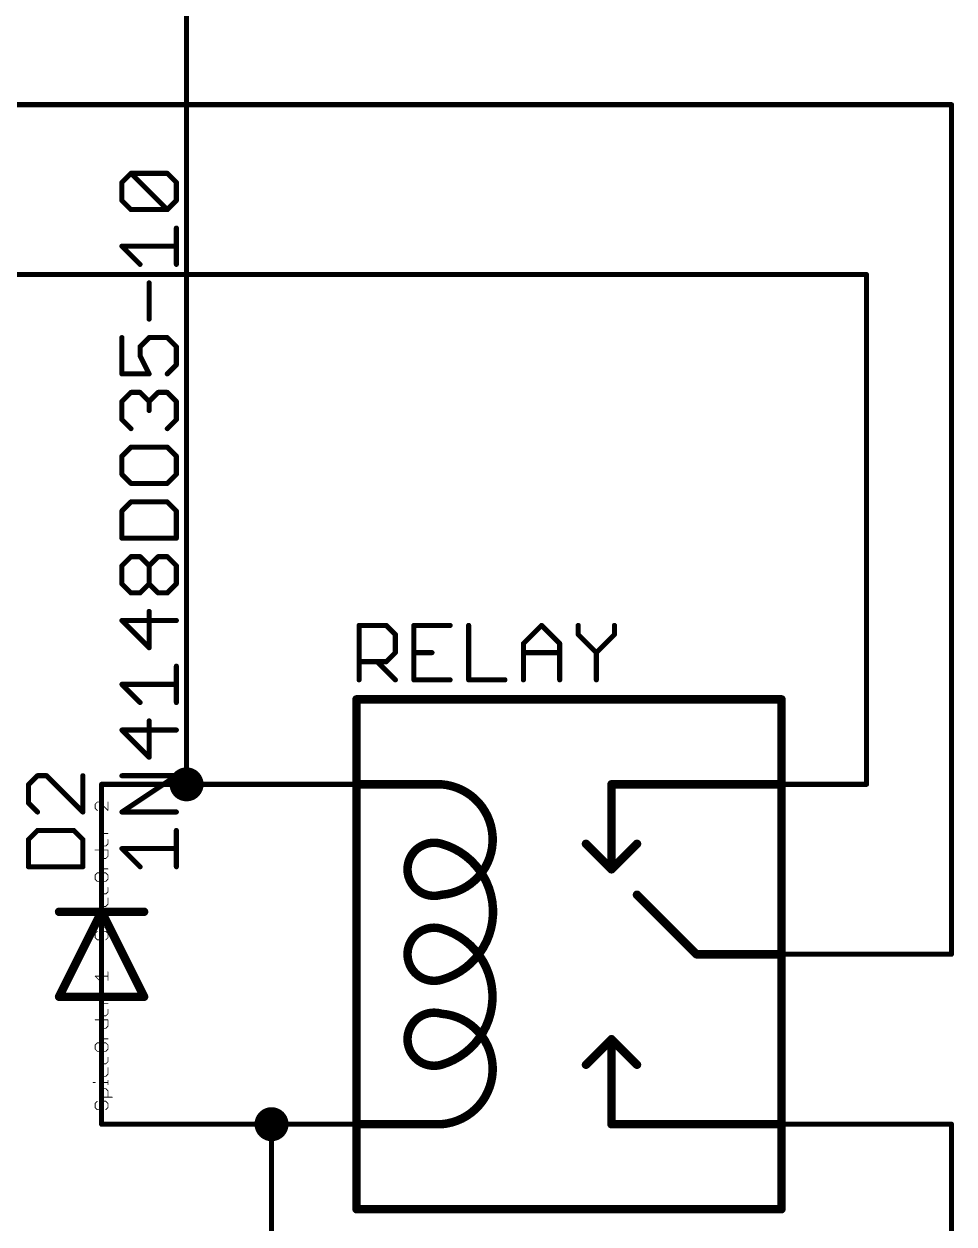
# Model space of a CAD drawing. Extents: x -13 to 211, y -15 to 133.
# Drawn here: x 20.54 to 48.34, y 4.64 to 40.51 of the extents above; entities that cross this region are included whole.
import ezdxf

# ---------------------------------------------------------------- set-up
doc = ezdxf.new("R2010")
doc.units = 0
for name, color, linetype in [('91', 94, 'CONTINUOUS'), ('94', 14, 'CONTINUOUS'), ('95', 251, 'CONTINUOUS'), ('96', 251, 'CONTINUOUS'), ('99', 214, 'CONTINUOUS')]:
    doc.layers.add(name, color=color, linetype=linetype)

msp = doc.modelspace()

# ---------------------------------------------------------------- linework, layer by layer
at = {"layer": '91', "const_width": 0.1524}
for points in [[(25.4, 53.34), (25.4, 17.78)], [(7.62, 38.1), (48.26, 38.1)], [(48.26, 38.1), (48.26, 12.7)], [(7.62, 33.02), (45.72, 33.02)], [(45.72, 33.02), (45.72, 17.78)], [(22.86, 15.24), (22.86, 17.78)], [(25.4, 17.78), (22.86, 17.78)], [(27.94, 17.78), (25.4, 17.78)], [(48.26, 12.7), (45.72, 12.7)], [(22.86, 7.62), (22.86, 10.16)], [(27.94, 7.62), (22.86, 7.62)], [(27.94, 0), (27.94, 7.62)], [(45.72, 7.62), (48.26, 7.62)], [(48.26, 7.62), (48.26, 2.54)]]:
    msp.add_lwpolyline(points, dxfattribs=at)
at = {"layer": '91'}
for points, const_width in [([(48.2981, 38.1, 1), (48.2219, 38.1)], 0.0762), ([(48.26, 38.0619, 1), (48.26, 38.1381)], 0.0762), ([(45.7581, 33.02, 1), (45.6819, 33.02)], 0.0762), ([(45.72, 32.9819, 1), (45.72, 33.0581)], 0.0762), ([(25.4, 17.526, 1), (25.4, 18.034, 1), (25.4, 17.526)], 0.508), ([(22.8981, 17.78, 1), (22.8219, 17.78)], 0.0762), ([(22.86, 17.8181, 1), (22.86, 17.7419)], 0.0762), ([(25.4, 17.8181, 1), (25.4, 17.7419)], 0.0762), ([(25.3619, 17.78, 1), (25.4381, 17.78)], 0.0762), ([(25.4, 17.7419, 1), (25.4, 17.8181)], 0.0762), ([(27.94, 17.7419, 1), (27.94, 17.8181)], 0.0762), ([(45.6819, 17.78, 1), (45.7581, 17.78)], 0.0762), ([(22.8219, 15.24, 1), (22.8981, 15.24)], 0.0762), ([(45.72, 12.7381, 1), (45.72, 12.6619)], 0.0762), ([(48.2219, 12.7, 1), (48.2981, 12.7)], 0.0762), ([(48.26, 12.6619, 1), (48.26, 12.7381)], 0.0762), ([(22.8981, 10.16, 1), (22.8219, 10.16)], 0.0762), ([(27.94, 7.366, 1), (27.94, 7.874, 1), (27.94, 7.366)], 0.508), ([(22.86, 7.6581, 1), (22.86, 7.5819)], 0.0762), ([(22.8219, 7.62, 1), (22.8981, 7.62)], 0.0762), ([(27.9781, 7.62, 1), (27.9019, 7.62)], 0.0762), ([(27.94, 7.5819, 1), (27.94, 7.6581)], 0.0762), ([(45.72, 7.6581, 1), (45.72, 7.5819)], 0.0762), ([(48.2981, 7.62, 1), (48.2219, 7.62)], 0.0762), ([(48.26, 7.5819, 1), (48.26, 7.6581)], 0.0762)]:
    msp.add_lwpolyline(points, format="xyb", dxfattribs=dict(at, const_width=const_width))
at = {"layer": '94'}
for points, const_width in [([(30.48, 17.78), (30.48, 20.32)], 0.254), ([(30.48, 20.32), (43.18, 20.32)], 0.254), ([(43.18, 20.32), (43.18, 17.78)], 0.254), ([(27.94, 17.78), (30.48, 17.78)], 0.1524), ([(30.48, 7.62), (30.48, 17.78)], 0.254), ([(30.48, 17.78), (33.02, 17.78)], 0.254), ([(43.18, 17.78), (38.1, 17.78)], 0.254), ([(38.1, 17.78), (38.1, 15.24)], 0.254), ([(43.18, 17.78), (43.18, 12.7)], 0.254), ([(45.72, 17.78), (43.18, 17.78)], 0.1524), ([(38.1, 15.24), (37.338, 16.002)], 0.254), ([(38.1, 15.24), (38.862, 16.002)], 0.254), ([(22.86, 15.24), (22.86, 12.7)], 0.1524), ([(40.64, 12.7), (38.862, 14.478)], 0.254), ([(22.86, 13.97), (21.59, 11.43)], 0.254), ([(21.59, 13.97), (22.86, 13.97)], 0.254), ([(24.13, 11.43), (22.86, 13.97)], 0.254), ([(22.86, 13.97), (24.13, 13.97)], 0.254), ([(22.86, 10.16), (22.86, 12.7)], 0.1524), ([(43.18, 12.7), (40.64, 12.7)], 0.254), ([(43.18, 12.7), (43.18, 7.62)], 0.254), ([(45.72, 12.7), (43.18, 12.7)], 0.1524), ([(21.59, 11.43), (24.13, 11.43)], 0.254), ([(38.1, 10.16), (37.338, 9.398)], 0.254), ([(38.1, 7.62), (38.1, 10.16)], 0.254), ([(38.1, 10.16), (38.862, 9.398)], 0.254), ([(27.94, 7.62), (30.48, 7.62)], 0.1524), ([(30.48, 5.08), (30.48, 7.62)], 0.254), ([(30.48, 7.62), (33.02, 7.62)], 0.254), ([(43.18, 7.62), (38.1, 7.62)], 0.254), ([(43.18, 7.62), (43.18, 5.08)], 0.254), ([(45.72, 7.62), (43.18, 7.62)], 0.1524), ([(43.18, 5.08), (30.48, 5.08)], 0.254)]:
    msp.add_lwpolyline(points, dxfattribs=dict(at, const_width=const_width))
for points, const_width in [([(30.5435, 20.32, 1), (30.4165, 20.32)], 0.127), ([(30.48, 20.3835, 1), (30.48, 20.2565)], 0.127), ([(43.2435, 20.32, 1), (43.1165, 20.32)], 0.127), ([(43.18, 20.2565, 1), (43.18, 20.3835)], 0.127), ([(27.94, 17.8181, 1), (27.94, 17.7419)], 0.0762), ([(30.5435, 17.78, 1), (30.4165, 17.78)], 0.127), ([(30.48, 17.8435, 1), (30.48, 17.7165)], 0.127), ([(30.4165, 17.78, 1), (30.5435, 17.78)], 0.127), ([(30.48, 17.7419, 1), (30.48, 17.8181)], 0.0762), ([(33.02, 14.478, 0.926), (33.02, 17.78)], 0.254), ([(33.0249, 17.8433, 1), (33.0151, 17.7167)], 0.127), ([(33.02, 17.7165, 1), (33.02, 17.8435)], 0.127), ([(38.1, 17.8435, 1), (38.1, 17.7165)], 0.127), ([(38.1635, 17.78, 1), (38.0365, 17.78)], 0.127), ([(43.2435, 17.78, 1), (43.1165, 17.78)], 0.127), ([(43.1165, 17.78, 1), (43.2435, 17.78)], 0.127), ([(43.18, 17.8181, 1), (43.18, 17.7419)], 0.0762), ([(43.18, 17.7165, 1), (43.18, 17.8435)], 0.127), ([(45.72, 17.7419, 1), (45.72, 17.8181)], 0.0762), ([(33.02, 16.002, 1.3334), (33.02, 14.478)], 0.254), ([(33.02, 11.938, 0.7575), (33.02, 16.002)], 0.254), ([(33.0372, 16.0631, 1), (33.0028, 15.9409)], 0.127), ([(33.0022, 15.941, 1), (33.0378, 16.063)], 0.127), ([(37.3829, 16.0469, 1), (37.2931, 15.9571)], 0.127), ([(38.9069, 15.9571, 1), (38.8171, 16.0469)], 0.127), ([(22.8981, 15.24, 1), (22.8219, 15.24)], 0.0762), ([(38.0551, 15.2849, 1), (38.1449, 15.1951)], 0.127), ([(38.0365, 15.24, 1), (38.1635, 15.24)], 0.127), ([(38.0551, 15.1951, 1), (38.1449, 15.2849)], 0.127), ([(33.0151, 14.5413, 1), (33.0249, 14.4147)], 0.127), ([(33.0378, 14.417, 1), (33.0022, 14.539)], 0.127), ([(38.9069, 14.5229, 1), (38.8171, 14.4331)], 0.127), ([(21.59, 14.0335, 1), (21.59, 13.9065)], 0.127), ([(22.9168, 13.9984, 1), (22.8032, 13.9416)], 0.127), ([(22.86, 14.0335, 1), (22.86, 13.9065)], 0.127), ([(22.9168, 13.9416, 1), (22.8032, 13.9984)], 0.127), ([(22.86, 13.9065, 1), (22.86, 14.0335)], 0.127), ([(24.13, 13.9065, 1), (24.13, 14.0335)], 0.127), ([(33.02, 13.462, 1.3334), (33.02, 11.938)], 0.254), ([(33.02, 9.398, 0.75), (33.02, 13.462)], 0.254), ([(33.0378, 13.523, 1), (33.0022, 13.401)], 0.127), ([(33.0022, 13.401, 1), (33.0378, 13.523)], 0.127), ([(22.8981, 12.7, 1), (22.8219, 12.7)], 0.0762), ([(22.8219, 12.7, 1), (22.8981, 12.7)], 0.0762), ([(40.64, 12.7635, 1), (40.64, 12.6365)], 0.127), ([(40.5951, 12.6551, 1), (40.6849, 12.7449)], 0.127), ([(43.2435, 12.7, 1), (43.1165, 12.7)], 0.127), ([(43.1165, 12.7, 1), (43.2435, 12.7)], 0.127), ([(43.18, 12.7381, 1), (43.18, 12.6619)], 0.0762), ([(43.18, 12.6365, 1), (43.18, 12.7635)], 0.127), ([(45.72, 12.6619, 1), (45.72, 12.7381)], 0.0762), ([(33.0028, 11.9991, 1), (33.0372, 11.8769)], 0.127), ([(33.0378, 11.877, 1), (33.0022, 11.999)], 0.127), ([(21.59, 11.4935, 1), (21.59, 11.3665)], 0.127), ([(21.5332, 11.4584, 1), (21.6468, 11.4016)], 0.127), ([(24.0732, 11.4016, 1), (24.1868, 11.4584)], 0.127), ([(24.13, 11.3665, 1), (24.13, 11.4935)], 0.127), ([(33.02, 10.922, 1.3334), (33.02, 9.398)], 0.254), ([(33.02, 7.62, 0.926), (33.02, 10.922)], 0.254), ([(33.0249, 10.9853, 1), (33.0151, 10.8587)], 0.127), ([(33.0022, 10.861, 1), (33.0378, 10.983)], 0.127), ([(22.8219, 10.16, 1), (22.8981, 10.16)], 0.0762), ([(38.1635, 10.16, 1), (38.0365, 10.16)], 0.127), ([(38.1449, 10.2049, 1), (38.0551, 10.1151)], 0.127), ([(38.1449, 10.1151, 1), (38.0551, 10.2049)], 0.127), ([(33.0022, 9.459, 1), (33.0378, 9.337)], 0.127), ([(33.0378, 9.337, 1), (33.0022, 9.459)], 0.127), ([(37.2931, 9.4429, 1), (37.3829, 9.3531)], 0.127), ([(38.8171, 9.3531, 1), (38.9069, 9.4429)], 0.127), ([(27.94, 7.6581, 1), (27.94, 7.5819)], 0.0762), ([(30.5435, 7.62, 1), (30.4165, 7.62)], 0.127), ([(30.48, 7.6835, 1), (30.48, 7.5565)], 0.127), ([(30.4165, 7.62, 1), (30.5435, 7.62)], 0.127), ([(30.48, 7.5819, 1), (30.48, 7.6581)], 0.0762), ([(33.0151, 7.6833, 1), (33.0249, 7.5567)], 0.127), ([(33.02, 7.5565, 1), (33.02, 7.6835)], 0.127), ([(38.1, 7.6835, 1), (38.1, 7.5565)], 0.127), ([(38.0365, 7.62, 1), (38.1635, 7.62)], 0.127), ([(43.2435, 7.62, 1), (43.1165, 7.62)], 0.127), ([(43.1165, 7.62, 1), (43.2435, 7.62)], 0.127), ([(43.18, 7.6581, 1), (43.18, 7.5819)], 0.0762), ([(43.18, 7.5565, 1), (43.18, 7.6835)], 0.127), ([(45.72, 7.5819, 1), (45.72, 7.6581)], 0.0762), ([(30.48, 5.1435, 1), (30.48, 5.0165)], 0.127), ([(30.4165, 5.08, 1), (30.5435, 5.08)], 0.127), ([(43.1165, 5.08, 1), (43.2435, 5.08)], 0.127), ([(43.18, 5.0165, 1), (43.18, 5.1435)], 0.127)]:
    msp.add_lwpolyline(points, format="xyb", dxfattribs=dict(at, const_width=const_width))
at = {"layer": '95', "const_width": 0.1524}
for points in [[(30.5562, 20.9042), (30.5562, 22.5312)], [(30.5562, 22.5312), (31.3697, 22.5312)], [(31.3697, 22.5312), (31.6409, 22.26)], [(33.278, 22.5312), (32.1934, 22.5312)], [(32.1934, 22.5312), (32.1934, 20.9042)], [(33.8305, 22.5312), (33.8305, 20.9042)], [(35.4677, 21.9889), (36.01, 22.5312)], [(36.01, 22.5312), (36.5523, 21.9889)], [(37.1048, 22.5312), (37.1048, 22.26)], [(38.1895, 22.26), (38.1895, 22.5312)], [(31.6409, 22.26), (31.6409, 21.7177)], [(37.1048, 22.26), (37.6472, 21.7177)], [(37.6472, 21.7177), (38.1895, 22.26)], [(35.4677, 20.9042), (35.4677, 21.9889)], [(36.5523, 21.9889), (36.5523, 20.9042)], [(31.6409, 21.7177), (31.3697, 21.4465)], [(32.1934, 21.7177), (32.7357, 21.7177)], [(35.4677, 21.7177), (36.5523, 21.7177)], [(37.6472, 21.7177), (37.6472, 20.9042)], [(31.3697, 21.4465), (30.5562, 21.4465)], [(31.0985, 21.4465), (31.6409, 20.9042)], [(32.1934, 20.9042), (33.278, 20.9042)], [(33.8305, 20.9042), (34.9152, 20.9042)], [(20.9454, 18.038), (20.6742, 17.7669)], [(21.2165, 18.038), (20.9454, 18.038)], [(22.3012, 16.9534), (21.2165, 18.038)], [(22.3012, 18.038), (22.3012, 16.9534)], [(20.6742, 17.7669), (20.6742, 17.2245)], [(20.6742, 17.2245), (20.9454, 16.9534)], [(20.9454, 16.4009), (20.6742, 16.1297)], [(20.6742, 16.1297), (20.6742, 15.3162)], [(22.03, 16.4009), (20.9454, 16.4009)], [(22.3012, 16.1297), (22.03, 16.4009)], [(22.3012, 15.3162), (22.3012, 16.1297)], [(20.6742, 15.3162), (22.3012, 15.3162)]]:
    msp.add_lwpolyline(points, dxfattribs=at)
at = {"layer": '95', "const_width": 0.0762}
for points in [[(30.5943, 22.5312, 1), (30.5181, 22.5312)], [(30.5562, 22.5693, 1), (30.5562, 22.4931)], [(31.3966, 22.5581, 1), (31.3428, 22.5042)], [(31.3697, 22.4931, 1), (31.3697, 22.5693)], [(32.1934, 22.5693, 1), (32.1934, 22.4931)], [(32.2315, 22.5312, 1), (32.1553, 22.5312)], [(33.278, 22.4931, 1), (33.278, 22.5693)], [(33.8686, 22.5312, 1), (33.7924, 22.5312)], [(36.0369, 22.5581, 1), (35.9831, 22.5042)], [(36.0369, 22.5042, 1), (35.9831, 22.5581)], [(37.1429, 22.5312, 1), (37.0667, 22.5312)], [(38.2276, 22.5312, 1), (38.1514, 22.5312)], [(31.679, 22.26, 1), (31.6028, 22.26)], [(31.6139, 22.2331, 1), (31.6678, 22.287)], [(37.1318, 22.287, 1), (37.0779, 22.2331)], [(37.0667, 22.26, 1), (37.1429, 22.26)], [(38.1514, 22.26, 1), (38.2276, 22.26)], [(38.2164, 22.2331, 1), (38.1625, 22.287)], [(35.4407, 22.0158, 1), (35.4946, 21.9619)], [(35.5058, 21.9889, 1), (35.4296, 21.9889)], [(36.5904, 21.9889, 1), (36.5142, 21.9889)], [(36.5254, 21.9619, 1), (36.5793, 22.0158)], [(31.6028, 21.7177, 1), (31.679, 21.7177)], [(31.6678, 21.6908, 1), (31.6139, 21.7446)], [(32.1934, 21.7558, 1), (32.1934, 21.6796)], [(32.7357, 21.6796, 1), (32.7357, 21.7558)], [(35.4677, 21.7558, 1), (35.4677, 21.6796)], [(36.5523, 21.6796, 1), (36.5523, 21.7558)], [(37.6853, 21.7177, 1), (37.6091, 21.7177)], [(37.6202, 21.7446, 1), (37.6741, 21.6908)], [(37.6202, 21.6908, 1), (37.6741, 21.7446)], [(30.5562, 21.4846, 1), (30.5562, 21.4084)], [(31.1255, 21.4735, 1), (31.0716, 21.4196)], [(31.3428, 21.4735, 1), (31.3966, 21.4196)], [(31.3697, 21.4084, 1), (31.3697, 21.4846)], [(30.5181, 20.9042, 1), (30.5943, 20.9042)], [(31.6139, 20.8773, 1), (31.6678, 20.9311)], [(32.1934, 20.9423, 1), (32.1934, 20.8661)], [(32.1553, 20.9042, 1), (32.2315, 20.9042)], [(33.278, 20.8661, 1), (33.278, 20.9423)], [(33.8305, 20.9423, 1), (33.8305, 20.8661)], [(33.7924, 20.9042, 1), (33.8686, 20.9042)], [(34.9152, 20.8661, 1), (34.9152, 20.9423)], [(35.4296, 20.9042, 1), (35.5058, 20.9042)], [(36.5142, 20.9042, 1), (36.5904, 20.9042)], [(37.6091, 20.9042, 1), (37.6853, 20.9042)], [(20.9454, 18.0761, 1), (20.9454, 17.9999)], [(20.9723, 18.0111, 1), (20.9184, 18.065)], [(21.2435, 18.065, 1), (21.1896, 18.0111)], [(21.2165, 17.9999, 1), (21.2165, 18.0761)], [(22.3393, 18.038, 1), (22.2631, 18.038)], [(20.7123, 17.7669, 1), (20.6361, 17.7669)], [(20.6473, 17.7938, 1), (20.7012, 17.7399)], [(20.7012, 17.2515, 1), (20.6473, 17.1976)], [(20.6361, 17.2245, 1), (20.7123, 17.2245)], [(20.9184, 16.9264, 1), (20.9723, 16.9803)], [(22.2631, 16.9534, 1), (22.3393, 16.9534)], [(22.2743, 16.9264, 1), (22.3281, 16.9803)], [(20.7123, 16.1297, 1), (20.6361, 16.1297)], [(20.6473, 16.1566, 1), (20.7012, 16.1028)], [(20.9454, 16.439, 1), (20.9454, 16.3628)], [(20.9723, 16.3739, 1), (20.9184, 16.4278)], [(22.057, 16.4278, 1), (22.0031, 16.3739)], [(22.03, 16.3628, 1), (22.03, 16.439)], [(22.3393, 16.1297, 1), (22.2631, 16.1297)], [(22.2743, 16.1028, 1), (22.3281, 16.1566)], [(20.6742, 15.3543, 1), (20.6742, 15.2781)], [(20.6361, 15.3162, 1), (20.7123, 15.3162)], [(22.2631, 15.3162, 1), (22.3393, 15.3162)], [(22.3012, 15.2781, 1), (22.3012, 15.3543)]]:
    msp.add_lwpolyline(points, format="xyb", dxfattribs=at)
at = {"layer": '96', "const_width": 0.1524}
for points in [[(23.4682, 35.7756), (23.7394, 36.0467)], [(23.7394, 36.0467), (24.824, 36.0467)], [(24.824, 34.9621), (23.7394, 36.0467)], [(24.824, 36.0467), (25.0952, 35.7756)], [(23.4682, 35.2332), (23.4682, 35.7756)], [(25.0952, 35.7756), (25.0952, 35.2332)], [(23.7394, 34.9621), (23.4682, 35.2332)], [(25.0952, 35.2332), (24.824, 34.9621)], [(24.824, 34.9621), (23.7394, 34.9621)], [(25.0952, 33.3249), (25.0952, 34.4096)], [(24.0105, 33.3249), (23.4682, 33.8672)], [(23.4682, 33.8672), (25.0952, 33.8672)], [(24.2817, 31.6878), (24.2817, 32.7724)], [(23.4682, 31.1353), (23.4682, 30.0506)], [(24.0105, 30.8641), (24.2817, 31.1353)], [(24.2817, 31.1353), (24.824, 31.1353)], [(24.824, 31.1353), (25.0952, 30.8641)], [(24.0105, 30.5929), (24.0105, 30.8641)], [(25.0952, 30.8641), (25.0952, 30.3218)], [(24.2817, 30.0506), (24.0105, 30.5929)], [(25.0952, 30.3218), (24.824, 30.0506)], [(23.4682, 30.0506), (24.2817, 30.0506)], [(23.4682, 29.2269), (23.7394, 29.4981)], [(23.7394, 29.4981), (24.0105, 29.4981)], [(24.0105, 29.4981), (24.2817, 29.2269)], [(24.2817, 29.2269), (24.5529, 29.4981)], [(24.5529, 29.4981), (24.824, 29.4981)], [(24.824, 29.4981), (25.0952, 29.2269)], [(23.4682, 28.6846), (23.4682, 29.2269)], [(24.2817, 29.2269), (24.2817, 28.9558)], [(25.0952, 29.2269), (25.0952, 28.6846)], [(23.7394, 28.4135), (23.4682, 28.6846)], [(25.0952, 28.6846), (24.824, 28.4135)], [(23.7394, 27.861), (23.4682, 27.5898)], [(23.4682, 27.5898), (23.4682, 27.0475)], [(24.824, 27.861), (23.7394, 27.861)], [(25.0952, 27.5898), (24.824, 27.861)], [(25.0952, 27.0475), (25.0952, 27.5898)], [(23.4682, 27.0475), (23.7394, 26.7763)], [(24.824, 26.7763), (25.0952, 27.0475)], [(23.7394, 26.7763), (24.824, 26.7763)], [(23.7394, 26.2238), (23.4682, 25.9526)], [(24.824, 26.2238), (23.7394, 26.2238)], [(25.0952, 25.9526), (24.824, 26.2238)], [(23.4682, 25.9526), (23.4682, 25.1391)], [(25.0952, 25.1391), (25.0952, 25.9526)], [(23.4682, 25.1391), (25.0952, 25.1391)], [(23.4682, 24.3155), (23.7394, 24.5866)], [(23.7394, 24.5866), (24.0105, 24.5866)], [(24.0105, 24.5866), (24.2817, 24.3155)], [(24.2817, 24.3155), (24.5529, 24.5866)], [(24.5529, 24.5866), (24.824, 24.5866)], [(24.824, 24.5866), (25.0952, 24.3155)], [(23.4682, 23.7731), (23.4682, 24.3155)], [(24.2817, 23.7731), (24.2817, 24.3155)], [(25.0952, 24.3155), (25.0952, 23.7731)], [(23.7394, 23.502), (23.4682, 23.7731)], [(24.2817, 23.7731), (24.0105, 23.502)], [(24.5529, 23.502), (24.2817, 23.7731)], [(25.0952, 23.7731), (24.824, 23.502)], [(24.0105, 23.502), (23.7394, 23.502)], [(24.824, 23.502), (24.5529, 23.502)], [(24.2817, 21.8648), (24.2817, 22.9495)], [(25.0952, 22.6783), (23.4682, 22.6783)], [(23.4682, 22.6783), (24.2817, 21.8648)], [(25.0952, 20.2277), (25.0952, 21.3123)], [(24.0105, 20.2277), (23.4682, 20.77)], [(23.4682, 20.77), (25.0952, 20.77)], [(24.2817, 18.5905), (24.2817, 19.6752)], [(25.0952, 19.404), (23.4682, 19.404)], [(23.4682, 19.404), (24.2817, 18.5905)], [(23.4682, 16.9534), (25.0952, 18.038)], [(25.0952, 18.038), (23.4682, 18.038)], [(25.0952, 16.9534), (23.4682, 16.9534)], [(25.0952, 15.3162), (25.0952, 16.4009)], [(24.0105, 15.3162), (23.4682, 15.8585)], [(23.4682, 15.8585), (25.0952, 15.8585)]]:
    msp.add_lwpolyline(points, dxfattribs=at)
at = {"layer": '96', "const_width": 0.0762}
for points in [[(23.7663, 36.0737, 1), (23.7124, 36.0198)], [(23.7394, 36.0848, 1), (23.7394, 36.0086)], [(23.7663, 36.0198, 1), (23.7124, 36.0737)], [(24.851, 36.0737, 1), (24.7971, 36.0198)], [(24.824, 36.0086, 1), (24.824, 36.0848)], [(23.5063, 35.7756, 1), (23.4301, 35.7756)], [(23.4413, 35.8025, 1), (23.4952, 35.7486)], [(25.1333, 35.7756, 1), (25.0571, 35.7756)], [(25.0683, 35.7486, 1), (25.1221, 35.8025)], [(23.4952, 35.2602, 1), (23.4413, 35.2063)], [(23.4301, 35.2332, 1), (23.5063, 35.2332)], [(25.0571, 35.2332, 1), (25.1333, 35.2332)], [(25.1221, 35.2063, 1), (25.0683, 35.2602)], [(23.7394, 35.0002, 1), (23.7394, 34.924)], [(23.7124, 34.9351, 1), (23.7663, 34.989)], [(24.7971, 34.989, 1), (24.851, 34.9351)], [(24.7971, 34.9351, 1), (24.851, 34.989)], [(24.824, 34.924, 1), (24.824, 35.0002)], [(25.1333, 34.4096, 1), (25.0571, 34.4096)], [(23.4952, 33.8942, 1), (23.4413, 33.8403)], [(23.4682, 33.9053, 1), (23.4682, 33.8291)], [(25.0952, 33.8291, 1), (25.0952, 33.9053)], [(23.9836, 33.298, 1), (24.0375, 33.3519)], [(25.0571, 33.3249, 1), (25.1333, 33.3249)], [(24.3198, 32.7724, 1), (24.2436, 32.7724)], [(24.2436, 31.6878, 1), (24.3198, 31.6878)], [(23.5063, 31.1353, 1), (23.4301, 31.1353)], [(24.2817, 31.1734, 1), (24.2817, 31.0972)], [(24.3086, 31.1083, 1), (24.2548, 31.1622)], [(24.851, 31.1622, 1), (24.7971, 31.1083)], [(24.824, 31.0972, 1), (24.824, 31.1734)], [(24.0486, 30.8641, 1), (23.9724, 30.8641)], [(23.9836, 30.891, 1), (24.0375, 30.8372)], [(25.1333, 30.8641, 1), (25.0571, 30.8641)], [(25.0683, 30.8372, 1), (25.1221, 30.891)], [(23.9724, 30.5929, 1), (24.0486, 30.5929)], [(24.0446, 30.61, 1), (23.9765, 30.5759)], [(25.0571, 30.3218, 1), (25.1333, 30.3218)], [(25.1221, 30.2948, 1), (25.0683, 30.3487)], [(23.4682, 30.0887, 1), (23.4682, 30.0125)], [(23.4301, 30.0506, 1), (23.5063, 30.0506)], [(24.2476, 30.0336, 1), (24.3158, 30.0676)], [(24.2817, 30.0125, 1), (24.2817, 30.0887)], [(24.7971, 30.0775, 1), (24.851, 30.0237)], [(23.7394, 29.5362, 1), (23.7394, 29.46)], [(23.7663, 29.4712, 1), (23.7124, 29.525)], [(24.0375, 29.5251, 1), (23.9836, 29.4712)], [(24.0105, 29.46, 1), (24.0105, 29.5362)], [(24.5529, 29.5362, 1), (24.5529, 29.46)], [(24.5798, 29.4712, 1), (24.5259, 29.5251)], [(24.851, 29.525, 1), (24.7971, 29.4712)], [(24.824, 29.46, 1), (24.824, 29.5362)], [(23.5063, 29.2269, 1), (23.4301, 29.2269)], [(23.4413, 29.2539, 1), (23.4952, 29.2)], [(24.3198, 29.2269, 1), (24.2436, 29.2269)], [(24.2548, 29.2539, 1), (24.3086, 29.2)], [(24.2548, 29.2, 1), (24.3086, 29.2539)], [(25.1333, 29.2269, 1), (25.0571, 29.2269)], [(25.0683, 29.2, 1), (25.1221, 29.2539)], [(23.4952, 28.7116, 1), (23.4413, 28.6577)], [(23.4301, 28.6846, 1), (23.5063, 28.6846)], [(24.2436, 28.9558, 1), (24.3198, 28.9558)], [(25.0571, 28.6846, 1), (25.1333, 28.6846)], [(25.1221, 28.6577, 1), (25.0683, 28.7116)], [(23.7124, 28.3865, 1), (23.7663, 28.4404)], [(24.7971, 28.4404, 1), (24.851, 28.3865)], [(23.5063, 27.5898, 1), (23.4301, 27.5898)], [(23.4413, 27.6167, 1), (23.4952, 27.5628)], [(23.7394, 27.8991, 1), (23.7394, 27.8229)], [(23.7663, 27.834, 1), (23.7124, 27.8879)], [(24.851, 27.8879, 1), (24.7971, 27.834)], [(24.824, 27.8229, 1), (24.824, 27.8991)], [(25.1333, 27.5898, 1), (25.0571, 27.5898)], [(25.0683, 27.5628, 1), (25.1221, 27.6167)], [(23.4952, 27.0744, 1), (23.4413, 27.0205)], [(23.4301, 27.0475, 1), (23.5063, 27.0475)], [(25.0571, 27.0475, 1), (25.1333, 27.0475)], [(25.1221, 27.0205, 1), (25.0683, 27.0744)], [(23.7394, 26.8144, 1), (23.7394, 26.7382)], [(23.7124, 26.7494, 1), (23.7663, 26.8032)], [(24.7971, 26.8032, 1), (24.851, 26.7494)], [(24.824, 26.7382, 1), (24.824, 26.8144)], [(23.7394, 26.2619, 1), (23.7394, 26.1857)], [(23.7663, 26.1969, 1), (23.7124, 26.2507)], [(24.851, 26.2507, 1), (24.7971, 26.1969)], [(24.824, 26.1857, 1), (24.824, 26.2619)], [(23.5063, 25.9526, 1), (23.4301, 25.9526)], [(23.4413, 25.9796, 1), (23.4952, 25.9257)], [(25.1333, 25.9526, 1), (25.0571, 25.9526)], [(25.0683, 25.9257, 1), (25.1221, 25.9796)], [(23.4682, 25.1772, 1), (23.4682, 25.101)], [(23.4301, 25.1391, 1), (23.5063, 25.1391)], [(25.0571, 25.1391, 1), (25.1333, 25.1391)], [(25.0952, 25.101, 1), (25.0952, 25.1772)], [(23.7394, 24.6247, 1), (23.7394, 24.5485)], [(23.7663, 24.5597, 1), (23.7124, 24.6136)], [(24.0375, 24.6136, 1), (23.9836, 24.5597)], [(24.0105, 24.5485, 1), (24.0105, 24.6247)], [(24.5529, 24.6247, 1), (24.5529, 24.5485)], [(24.5798, 24.5597, 1), (24.5259, 24.6136)], [(24.851, 24.6136, 1), (24.7971, 24.5597)], [(24.824, 24.5485, 1), (24.824, 24.6247)], [(23.5063, 24.3155, 1), (23.4301, 24.3155)], [(23.4413, 24.3424, 1), (23.4952, 24.2885)], [(24.3198, 24.3155, 1), (24.2436, 24.3155)], [(24.2548, 24.3424, 1), (24.3086, 24.2885)], [(24.2548, 24.2885, 1), (24.3086, 24.3424)], [(25.1333, 24.3155, 1), (25.0571, 24.3155)], [(25.0683, 24.2885, 1), (25.1221, 24.3424)], [(23.4952, 23.8001, 1), (23.4413, 23.7462)], [(23.4301, 23.7731, 1), (23.5063, 23.7731)], [(24.3086, 23.8001, 1), (24.2548, 23.7462)], [(24.2436, 23.7731, 1), (24.3198, 23.7731)], [(24.3086, 23.7462, 1), (24.2548, 23.8001)], [(25.0571, 23.7731, 1), (25.1333, 23.7731)], [(25.1221, 23.7462, 1), (25.0683, 23.8001)], [(23.7394, 23.5401, 1), (23.7394, 23.4639)], [(23.7124, 23.475, 1), (23.7663, 23.5289)], [(23.9836, 23.5289, 1), (24.0375, 23.475)], [(24.0105, 23.4639, 1), (24.0105, 23.5401)], [(24.5529, 23.5401, 1), (24.5529, 23.4639)], [(24.5259, 23.475, 1), (24.5798, 23.5289)], [(24.7971, 23.5289, 1), (24.851, 23.475)], [(24.824, 23.4639, 1), (24.824, 23.5401)], [(24.3198, 22.9495, 1), (24.2436, 22.9495)], [(23.4952, 22.7053, 1), (23.4413, 22.6514)], [(23.4682, 22.7164, 1), (23.4682, 22.6402)], [(25.0952, 22.6402, 1), (25.0952, 22.7164)], [(24.2436, 21.8648, 1), (24.3198, 21.8648)], [(24.2548, 21.8379, 1), (24.3086, 21.8918)], [(25.1333, 21.3123, 1), (25.0571, 21.3123)], [(23.4682, 20.8081, 1), (23.4682, 20.7319)], [(23.4952, 20.7969, 1), (23.4413, 20.7431)], [(25.0952, 20.7319, 1), (25.0952, 20.8081)], [(23.9836, 20.2007, 1), (24.0375, 20.2546)], [(25.0571, 20.2277, 1), (25.1333, 20.2277)], [(24.3198, 19.6752, 1), (24.2436, 19.6752)], [(23.4682, 19.4421, 1), (23.4682, 19.3659)], [(23.4952, 19.4309, 1), (23.4413, 19.3771)], [(25.0952, 19.3659, 1), (25.0952, 19.4421)], [(24.2548, 18.5636, 1), (24.3086, 18.6175)], [(24.2436, 18.5905, 1), (24.3198, 18.5905)], [(23.4682, 18.0761, 1), (23.4682, 17.9999)], [(25.1163, 18.0063, 1), (25.0741, 18.0697)], [(25.0952, 17.9999, 1), (25.0952, 18.0761)], [(23.4682, 16.9915, 1), (23.4682, 16.9153)], [(23.4471, 16.9851, 1), (23.4893, 16.9217)], [(25.0952, 16.9153, 1), (25.0952, 16.9915)], [(25.1333, 16.4009, 1), (25.0571, 16.4009)], [(23.4952, 15.8855, 1), (23.4413, 15.8316)], [(23.4682, 15.8966, 1), (23.4682, 15.8204)], [(25.0952, 15.8204, 1), (25.0952, 15.8966)], [(23.9836, 15.2893, 1), (24.0375, 15.3431)], [(25.0571, 15.3162, 1), (25.1333, 15.3162)]]:
    msp.add_lwpolyline(points, format="xyb", dxfattribs=at)
at = {"layer": '99', "const_width": 0.0254}
for points in [[(22.7327, 17.2532), (22.6692, 17.1897)], [(22.7963, 17.2532), (22.7327, 17.2532)], [(23.0505, 16.999), (22.7963, 17.2532)], [(23.0505, 17.2532), (23.0505, 16.999)], [(22.6692, 17.1897), (22.6692, 17.0625)], [(22.6692, 17.0625), (22.7327, 16.999)], [(22.7963, 16.44), (22.7963, 16.5036)], [(22.9234, 16.3129), (22.7963, 16.44)], [(23.0505, 16.3129), (22.7963, 16.3129)], [(22.7963, 16.1294), (22.8598, 16.193)], [(22.8598, 16.193), (22.9234, 16.193)], [(22.9234, 16.193), (22.9234, 15.9387)], [(22.6692, 15.8187), (23.0505, 15.8187)], [(22.7963, 16.0023), (22.7963, 16.1294)], [(22.8598, 15.9387), (22.7963, 16.0023)], [(22.7963, 15.6281), (22.7963, 15.8187)], [(22.9869, 15.9387), (22.8598, 15.9387)], [(23.0505, 16.0023), (22.9869, 15.9387)], [(23.0505, 16.1294), (23.0505, 16.0023)], [(23.0505, 15.8187), (23.0505, 15.6281)], [(22.8598, 15.5645), (22.7963, 15.6281)], [(22.7963, 15.3798), (22.7963, 15.4434)], [(22.9869, 15.5645), (22.8598, 15.5645)], [(23.0505, 15.6281), (22.9869, 15.5645)], [(22.7327, 15.1327), (22.6692, 15.0692)], [(22.6692, 15.0692), (22.6692, 14.942)], [(22.9869, 15.1327), (22.7327, 15.1327)], [(22.9234, 15.2527), (22.7963, 15.3798)], [(23.0505, 15.2527), (22.7963, 15.2527)], [(23.0505, 15.0692), (22.9869, 15.1327)], [(23.0505, 14.942), (23.0505, 15.0692)], [(22.6692, 14.942), (22.7327, 14.8785)], [(22.7327, 14.8785), (22.9869, 14.8785)], [(22.7963, 14.6949), (22.8598, 14.7585)], [(22.8598, 14.7585), (22.9234, 14.7585)], [(22.9234, 14.7585), (22.9234, 14.5043)], [(22.9869, 14.8785), (23.0505, 14.942)], [(22.7963, 14.5678), (22.7963, 14.6949)], [(22.8598, 14.5043), (22.7963, 14.5678)], [(22.7963, 14.3843), (22.7963, 14.1936)], [(22.9869, 14.5043), (22.8598, 14.5043)], [(23.0505, 14.5678), (22.9869, 14.5043)], [(23.0505, 14.6949), (23.0505, 14.5678)], [(23.0505, 14.1936), (23.0505, 14.3843)], [(22.7963, 14.1936), (22.8598, 14.1301)], [(22.8598, 14.1301), (22.9869, 14.1301)], [(22.9869, 14.1301), (23.0505, 14.1936)], [(23.0505, 13.8806), (23.0505, 14.0077)], [(22.6056, 13.9442), (22.6692, 13.9442)], [(22.7963, 13.8806), (22.7963, 13.9442)], [(22.7963, 13.9442), (23.0505, 13.9442)], [(22.7963, 13.6971), (22.8598, 13.7606)], [(22.7963, 13.5064), (22.7963, 13.6971)], [(22.8598, 13.7606), (22.9869, 13.7606)], [(22.9869, 13.7606), (23.0505, 13.6971)], [(23.0505, 13.6971), (23.0505, 13.5064)], [(22.7327, 13.3864), (22.6692, 13.3229)], [(22.6692, 13.3229), (22.6692, 13.1957)], [(23.1776, 13.5064), (22.7963, 13.5064)], [(22.8598, 13.3229), (22.9234, 13.3864)], [(22.8598, 13.1957), (22.8598, 13.3229)], [(22.9234, 13.3864), (22.9869, 13.3864)], [(22.9869, 13.3864), (23.0505, 13.3229)], [(23.0505, 13.3229), (23.0505, 13.1957)], [(22.6692, 13.1957), (22.7327, 13.1322)], [(22.7327, 13.1322), (22.7963, 13.1322)], [(22.7963, 13.1322), (22.8598, 13.1957)], [(23.0505, 13.1957), (22.9869, 13.1322)], [(22.7963, 11.919), (22.6692, 12.0461)], [(22.6692, 12.0461), (23.0505, 12.0461)], [(23.0505, 11.919), (23.0505, 12.1732)], [(22.7963, 11.3601), (22.7963, 11.4236)], [(22.9234, 11.2329), (22.7963, 11.3601)], [(23.0505, 11.2329), (22.7963, 11.2329)], [(22.7963, 11.0494), (22.8598, 11.113)], [(22.8598, 11.113), (22.9234, 11.113)], [(22.9234, 11.113), (22.9234, 10.8587)], [(22.7963, 10.9223), (22.7963, 11.0494)], [(22.8598, 10.8587), (22.7963, 10.9223)], [(22.9869, 10.8587), (22.8598, 10.8587)], [(23.0505, 10.9223), (22.9869, 10.8587)], [(23.0505, 11.0494), (23.0505, 10.9223)], [(22.6692, 10.7387), (23.0505, 10.7387)], [(22.7963, 10.5481), (22.7963, 10.7387)], [(22.8598, 10.4845), (22.7963, 10.5481)], [(22.9869, 10.4845), (22.8598, 10.4845)], [(23.0505, 10.5481), (22.9869, 10.4845)], [(23.0505, 10.7387), (23.0505, 10.5481)], [(22.7327, 10.0527), (22.6692, 9.9892)], [(22.9869, 10.0527), (22.7327, 10.0527)], [(22.7963, 10.2998), (22.7963, 10.3634)], [(22.9234, 10.1727), (22.7963, 10.2998)], [(23.0505, 10.1727), (22.7963, 10.1727)], [(23.0505, 9.9892), (22.9869, 10.0527)], [(22.6692, 9.9892), (22.6692, 9.862)], [(22.6692, 9.862), (22.7327, 9.7985)], [(22.7327, 9.7985), (22.9869, 9.7985)], [(22.7963, 9.6149), (22.8598, 9.6785)], [(22.8598, 9.6785), (22.9234, 9.6785)], [(22.9234, 9.6785), (22.9234, 9.4243)], [(22.9869, 9.7985), (23.0505, 9.862)], [(23.0505, 9.862), (23.0505, 9.9892)], [(22.7963, 9.4878), (22.7963, 9.6149)], [(22.8598, 9.4243), (22.7963, 9.4878)], [(22.9869, 9.4243), (22.8598, 9.4243)], [(23.0505, 9.4878), (22.9869, 9.4243)], [(23.0505, 9.6149), (23.0505, 9.4878)], [(22.7963, 9.3043), (22.7963, 9.1136)], [(22.7963, 9.1136), (22.8598, 9.0501)], [(22.8598, 9.0501), (22.9869, 9.0501)], [(22.9869, 9.0501), (23.0505, 9.1136)], [(23.0505, 9.1136), (23.0505, 9.3043)], [(22.6056, 8.8642), (22.6692, 8.8642)], [(22.7963, 8.8006), (22.7963, 8.8642)], [(22.7963, 8.8642), (23.0505, 8.8642)], [(22.7963, 8.6171), (22.8598, 8.6806)], [(22.7963, 8.4264), (22.7963, 8.6171)], [(22.8598, 8.6806), (22.9869, 8.6806)], [(22.9869, 8.6806), (23.0505, 8.6171)], [(23.0505, 8.8006), (23.0505, 8.9277)], [(23.0505, 8.6171), (23.0505, 8.4264)], [(22.7327, 8.3064), (22.6692, 8.2429)], [(22.6692, 8.2429), (22.6692, 8.1157)], [(23.1776, 8.4264), (22.7963, 8.4264)], [(22.8598, 8.2429), (22.9234, 8.3064)], [(22.8598, 8.1157), (22.8598, 8.2429)], [(22.9234, 8.3064), (22.9869, 8.3064)], [(22.9869, 8.3064), (23.0505, 8.2429)], [(23.0505, 8.2429), (23.0505, 8.1157)], [(22.6692, 8.1157), (22.7327, 8.0522)], [(22.7327, 8.0522), (22.7963, 8.0522)], [(22.7963, 8.0522), (22.8598, 8.1157)], [(23.0505, 8.1157), (22.9869, 8.0522)]]:
    msp.add_lwpolyline(points, dxfattribs=at)
at = {"layer": '99', "const_width": 0.0127}
for points in [[(22.7327, 17.2596, 1), (22.7327, 17.2469)], [(22.7372, 17.2487, 1), (22.7282, 17.2577)], [(22.8008, 17.2577, 1), (22.7918, 17.2487)], [(22.7963, 17.2469, 1), (22.7963, 17.2596)], [(23.0569, 17.2532, 1), (23.0441, 17.2532)], [(22.6755, 17.1897, 1), (22.6628, 17.1897)], [(22.6647, 17.1941, 1), (22.6737, 17.1852)], [(22.6737, 17.067, 1), (22.6647, 17.0581)], [(22.6628, 17.0625, 1), (22.6755, 17.0625)], [(22.7282, 16.9945, 1), (22.7372, 17.0035)], [(23.0441, 16.999, 1), (23.0569, 16.999)], [(23.046, 16.9945, 1), (23.055, 17.0035)], [(22.8026, 16.5036, 1), (22.7899, 16.5036)], [(22.7899, 16.44, 1), (22.8026, 16.44)], [(22.8008, 16.4445, 1), (22.7918, 16.4356)], [(22.7963, 16.3193, 1), (22.7963, 16.3066)], [(22.8598, 16.1993, 1), (22.8598, 16.1866)], [(22.8643, 16.1885, 1), (22.8553, 16.1974)], [(22.9297, 16.193, 1), (22.917, 16.193)], [(22.9189, 16.3085, 1), (22.9279, 16.3174)], [(22.9234, 16.1866, 1), (22.9234, 16.1993)], [(23.0505, 16.3066, 1), (23.0505, 16.3193)], [(22.6692, 15.8251, 1), (22.6692, 15.8124)], [(22.8026, 16.1294, 1), (22.7899, 16.1294)], [(22.7899, 16.0023, 1), (22.8026, 16.0023)], [(22.8026, 15.8187, 1), (22.7899, 15.8187)], [(22.7918, 16.1339, 1), (22.8008, 16.1249)], [(22.8008, 16.0068, 1), (22.7918, 15.9978)], [(22.8598, 15.9451, 1), (22.8598, 15.9324)], [(22.8553, 15.9342, 1), (22.8643, 15.9432)], [(22.917, 15.9387, 1), (22.9297, 15.9387)], [(22.9825, 15.9432, 1), (22.9914, 15.9342)], [(22.9869, 15.9324, 1), (22.9869, 15.9451)], [(23.0569, 16.1294, 1), (23.0441, 16.1294)], [(23.0441, 16.0023, 1), (23.0569, 16.0023)], [(23.0569, 15.8187, 1), (23.0441, 15.8187)], [(23.055, 15.9978, 1), (23.046, 16.0068)], [(23.0505, 15.8124, 1), (23.0505, 15.8251)], [(22.7899, 15.6281, 1), (22.8026, 15.6281)], [(22.8026, 15.4434, 1), (22.7899, 15.4434)], [(22.8008, 15.6326, 1), (22.7918, 15.6236)], [(22.8598, 15.5709, 1), (22.8598, 15.5582)], [(22.8553, 15.56, 1), (22.8643, 15.569)], [(22.9825, 15.569, 1), (22.9914, 15.56)], [(22.9869, 15.5582, 1), (22.9869, 15.5709)], [(23.0441, 15.6281, 1), (23.0569, 15.6281)], [(23.055, 15.6236, 1), (23.046, 15.6326)], [(22.6755, 15.0692, 1), (22.6628, 15.0692)], [(22.6647, 15.0736, 1), (22.6737, 15.0647)], [(22.7327, 15.1391, 1), (22.7327, 15.1264)], [(22.7372, 15.1282, 1), (22.7282, 15.1372)], [(22.7899, 15.3798, 1), (22.8026, 15.3798)], [(22.8008, 15.3843, 1), (22.7918, 15.3753)], [(22.7963, 15.259, 1), (22.7963, 15.2463)], [(22.9189, 15.2482, 1), (22.9279, 15.2572)], [(22.9914, 15.1372, 1), (22.9825, 15.1282)], [(22.9869, 15.1264, 1), (22.9869, 15.1391)], [(23.0569, 15.0692, 1), (23.0441, 15.0692)], [(23.046, 15.0647, 1), (23.055, 15.0736)], [(23.0505, 15.2463, 1), (23.0505, 15.259)], [(22.6737, 14.9465, 1), (22.6647, 14.9376)], [(22.6628, 14.942, 1), (22.6755, 14.942)], [(22.7327, 14.8848, 1), (22.7327, 14.8721)], [(22.7282, 14.874, 1), (22.7372, 14.883)], [(22.8598, 14.7648, 1), (22.8598, 14.7521)], [(22.8643, 14.754, 1), (22.8553, 14.763)], [(22.9297, 14.7585, 1), (22.917, 14.7585)], [(22.9234, 14.7521, 1), (22.9234, 14.7648)], [(22.9825, 14.883, 1), (22.9914, 14.874)], [(22.9869, 14.8721, 1), (22.9869, 14.8848)], [(23.0441, 14.942, 1), (23.0569, 14.942)], [(23.055, 14.9376, 1), (23.046, 14.9465)], [(22.8026, 14.6949, 1), (22.7899, 14.6949)], [(22.7899, 14.5678, 1), (22.8026, 14.5678)], [(22.8026, 14.3843, 1), (22.7899, 14.3843)], [(22.7918, 14.6994, 1), (22.8008, 14.6905)], [(22.8008, 14.5723, 1), (22.7918, 14.5633)], [(22.8598, 14.5106, 1), (22.8598, 14.4979)], [(22.8553, 14.4998, 1), (22.8643, 14.5088)], [(22.917, 14.5043, 1), (22.9297, 14.5043)], [(22.9825, 14.5088, 1), (22.9914, 14.4998)], [(22.9869, 14.4979, 1), (22.9869, 14.5106)], [(23.0569, 14.6949, 1), (23.0441, 14.6949)], [(23.0441, 14.5678, 1), (23.0569, 14.5678)], [(23.0569, 14.3843, 1), (23.0441, 14.3843)], [(23.055, 14.5633, 1), (23.046, 14.5723)], [(22.7899, 14.1936, 1), (22.8026, 14.1936)], [(22.8008, 14.1981, 1), (22.7918, 14.1891)], [(22.8598, 14.1364, 1), (22.8598, 14.1237)], [(22.8553, 14.1256, 1), (22.8643, 14.1346)], [(22.9825, 14.1346, 1), (22.9914, 14.1256)], [(22.9869, 14.1237, 1), (22.9869, 14.1364)], [(23.0441, 14.1936, 1), (23.0569, 14.1936)], [(23.0569, 14.0077, 1), (23.0441, 14.0077)], [(23.055, 14.1891, 1), (23.046, 14.1981)], [(22.6056, 13.9505, 1), (22.6056, 13.9378)], [(22.6692, 13.9378, 1), (22.6692, 13.9505)], [(22.8026, 13.9442, 1), (22.7899, 13.9442)], [(22.7899, 13.8806, 1), (22.8026, 13.8806)], [(22.8026, 13.6971, 1), (22.7899, 13.6971)], [(22.7963, 13.9505, 1), (22.7963, 13.9378)], [(22.7918, 13.7015, 1), (22.8008, 13.6926)], [(22.8598, 13.767, 1), (22.8598, 13.7543)], [(22.8643, 13.7561, 1), (22.8553, 13.7651)], [(22.9914, 13.7651, 1), (22.9825, 13.7561)], [(22.9869, 13.7543, 1), (22.9869, 13.767)], [(23.0441, 13.8806, 1), (23.0569, 13.8806)], [(23.0569, 13.6971, 1), (23.0441, 13.6971)], [(23.046, 13.6926, 1), (23.055, 13.7015)], [(23.0505, 13.9378, 1), (23.0505, 13.9505)], [(22.6755, 13.3229, 1), (22.6628, 13.3229)], [(22.6647, 13.3273, 1), (22.6737, 13.3184)], [(22.7372, 13.3819, 1), (22.7282, 13.3909)], [(22.7899, 13.5064, 1), (22.8026, 13.5064)], [(22.7963, 13.5127, 1), (22.7963, 13.5)], [(22.8553, 13.3273, 1), (22.8643, 13.3184)], [(22.8662, 13.3229, 1), (22.8535, 13.3229)], [(22.9234, 13.3928, 1), (22.9234, 13.3801)], [(22.9279, 13.3819, 1), (22.9189, 13.3909)], [(22.9914, 13.3909, 1), (22.9825, 13.3819)], [(22.9869, 13.3801, 1), (22.9869, 13.3928)], [(23.0441, 13.5064, 1), (23.0569, 13.5064)], [(23.0569, 13.3229, 1), (23.0441, 13.3229)], [(23.046, 13.3184, 1), (23.055, 13.3273)], [(23.1776, 13.5, 1), (23.1776, 13.5127)], [(22.6737, 13.2002, 1), (22.6647, 13.1913)], [(22.6628, 13.1957, 1), (22.6755, 13.1957)], [(22.7327, 13.1385, 1), (22.7327, 13.1258)], [(22.7282, 13.1277, 1), (22.7372, 13.1367)], [(22.7918, 13.1367, 1), (22.8008, 13.1277)], [(22.7963, 13.1258, 1), (22.7963, 13.1385)], [(22.8535, 13.1957, 1), (22.8662, 13.1957)], [(22.8643, 13.1913, 1), (22.8553, 13.2002)], [(22.9825, 13.1367, 1), (22.9914, 13.1277)], [(23.0441, 13.1957, 1), (23.0569, 13.1957)], [(23.055, 13.1913, 1), (23.046, 13.2002)], [(22.6737, 12.0506, 1), (22.6647, 12.0416)], [(22.6692, 12.0524, 1), (22.6692, 12.0397)], [(22.7918, 11.9145, 1), (22.8008, 11.9235)], [(23.0569, 12.1732, 1), (23.0441, 12.1732)], [(23.0441, 11.919, 1), (23.0569, 11.919)], [(23.0505, 12.0397, 1), (23.0505, 12.0524)], [(22.8026, 11.4236, 1), (22.7899, 11.4236)], [(22.7899, 11.3601, 1), (22.8026, 11.3601)], [(22.8008, 11.3645, 1), (22.7918, 11.3556)], [(22.7963, 11.2393, 1), (22.7963, 11.2266)], [(22.8598, 11.1193, 1), (22.8598, 11.1066)], [(22.8643, 11.1085, 1), (22.8553, 11.1174)], [(22.9297, 11.113, 1), (22.917, 11.113)], [(22.9189, 11.2285, 1), (22.9279, 11.2374)], [(22.9234, 11.1066, 1), (22.9234, 11.1193)], [(23.0505, 11.2266, 1), (23.0505, 11.2393)], [(22.8026, 11.0494, 1), (22.7899, 11.0494)], [(22.7899, 10.9223, 1), (22.8026, 10.9223)], [(22.7918, 11.0539, 1), (22.8008, 11.0449)], [(22.8008, 10.9268, 1), (22.7918, 10.9178)], [(22.8598, 10.8651, 1), (22.8598, 10.8524)], [(22.8553, 10.8542, 1), (22.8643, 10.8632)], [(22.917, 10.8587, 1), (22.9297, 10.8587)], [(22.9825, 10.8632, 1), (22.9914, 10.8542)], [(22.9869, 10.8524, 1), (22.9869, 10.8651)], [(23.0569, 11.0494, 1), (23.0441, 11.0494)], [(23.0441, 10.9223, 1), (23.0569, 10.9223)], [(23.055, 10.9178, 1), (23.046, 10.9268)], [(22.6692, 10.7451, 1), (22.6692, 10.7324)], [(22.8026, 10.7387, 1), (22.7899, 10.7387)], [(22.7899, 10.5481, 1), (22.8026, 10.5481)], [(22.8008, 10.5526, 1), (22.7918, 10.5436)], [(22.8598, 10.4909, 1), (22.8598, 10.4782)], [(22.8553, 10.48, 1), (22.8643, 10.489)], [(22.9825, 10.489, 1), (22.9914, 10.48)], [(22.9869, 10.4782, 1), (22.9869, 10.4909)], [(23.0569, 10.7387, 1), (23.0441, 10.7387)], [(23.0441, 10.5481, 1), (23.0569, 10.5481)], [(23.055, 10.5436, 1), (23.046, 10.5526)], [(23.0505, 10.7324, 1), (23.0505, 10.7451)], [(22.7327, 10.0591, 1), (22.7327, 10.0464)], [(22.7372, 10.0482, 1), (22.7282, 10.0572)], [(22.8026, 10.3634, 1), (22.7899, 10.3634)], [(22.7899, 10.2998, 1), (22.8026, 10.2998)], [(22.8008, 10.3043, 1), (22.7918, 10.2953)], [(22.7963, 10.179, 1), (22.7963, 10.1663)], [(22.9189, 10.1682, 1), (22.9279, 10.1772)], [(22.9914, 10.0572, 1), (22.9825, 10.0482)], [(22.9869, 10.0464, 1), (22.9869, 10.0591)], [(23.0505, 10.1663, 1), (23.0505, 10.179)], [(22.6755, 9.9892, 1), (22.6628, 9.9892)], [(22.6647, 9.9936, 1), (22.6737, 9.9847)], [(22.6737, 9.8665, 1), (22.6647, 9.8576)], [(22.6628, 9.862, 1), (22.6755, 9.862)], [(22.7327, 9.8048, 1), (22.7327, 9.7921)], [(22.7282, 9.794, 1), (22.7372, 9.803)], [(22.8598, 9.6848, 1), (22.8598, 9.6721)], [(22.8643, 9.674, 1), (22.8553, 9.683)], [(22.9297, 9.6785, 1), (22.917, 9.6785)], [(22.9234, 9.6721, 1), (22.9234, 9.6848)], [(22.9825, 9.803, 1), (22.9914, 9.794)], [(22.9869, 9.7921, 1), (22.9869, 9.8048)], [(23.0569, 9.9892, 1), (23.0441, 9.9892)], [(23.0441, 9.862, 1), (23.0569, 9.862)], [(23.046, 9.9847, 1), (23.055, 9.9936)], [(23.055, 9.8576, 1), (23.046, 9.8665)], [(22.8026, 9.6149, 1), (22.7899, 9.6149)], [(22.7899, 9.4878, 1), (22.8026, 9.4878)], [(22.7918, 9.6194, 1), (22.8008, 9.6105)], [(22.8008, 9.4923, 1), (22.7918, 9.4833)], [(22.8598, 9.4306, 1), (22.8598, 9.4179)], [(22.8553, 9.4198, 1), (22.8643, 9.4288)], [(22.917, 9.4243, 1), (22.9297, 9.4243)], [(22.9825, 9.4288, 1), (22.9914, 9.4198)], [(22.9869, 9.4179, 1), (22.9869, 9.4306)], [(23.0569, 9.6149, 1), (23.0441, 9.6149)], [(23.0441, 9.4878, 1), (23.0569, 9.4878)], [(23.055, 9.4833, 1), (23.046, 9.4923)], [(22.8026, 9.3043, 1), (22.7899, 9.3043)], [(22.7899, 9.1136, 1), (22.8026, 9.1136)], [(22.8008, 9.1181, 1), (22.7918, 9.1091)], [(22.8598, 9.0564, 1), (22.8598, 9.0437)], [(22.8553, 9.0456, 1), (22.8643, 9.0546)], [(22.9825, 9.0546, 1), (22.9914, 9.0456)], [(22.9869, 9.0437, 1), (22.9869, 9.0564)], [(23.0569, 9.3043, 1), (23.0441, 9.3043)], [(23.0441, 9.1136, 1), (23.0569, 9.1136)], [(23.055, 9.1091, 1), (23.046, 9.1181)], [(22.6056, 8.8705, 1), (22.6056, 8.8578)], [(22.6692, 8.8578, 1), (22.6692, 8.8705)], [(22.8026, 8.8642, 1), (22.7899, 8.8642)], [(22.7899, 8.8006, 1), (22.8026, 8.8006)], [(22.8026, 8.6171, 1), (22.7899, 8.6171)], [(22.7963, 8.8705, 1), (22.7963, 8.8578)], [(22.7918, 8.6215, 1), (22.8008, 8.6126)], [(22.8598, 8.687, 1), (22.8598, 8.6743)], [(22.8643, 8.6761, 1), (22.8553, 8.6851)], [(22.9914, 8.6851, 1), (22.9825, 8.6761)], [(22.9869, 8.6743, 1), (22.9869, 8.687)], [(23.0569, 8.9277, 1), (23.0441, 8.9277)], [(23.0441, 8.8006, 1), (23.0569, 8.8006)], [(23.0569, 8.6171, 1), (23.0441, 8.6171)], [(23.046, 8.6126, 1), (23.055, 8.6215)], [(23.0505, 8.8578, 1), (23.0505, 8.8705)], [(22.6755, 8.2429, 1), (22.6628, 8.2429)], [(22.6647, 8.2473, 1), (22.6737, 8.2384)], [(22.7372, 8.3019, 1), (22.7282, 8.3109)], [(22.7899, 8.4264, 1), (22.8026, 8.4264)], [(22.7963, 8.4327, 1), (22.7963, 8.42)], [(22.8553, 8.2473, 1), (22.8643, 8.2384)], [(22.8662, 8.2429, 1), (22.8535, 8.2429)], [(22.9234, 8.3128, 1), (22.9234, 8.3001)], [(22.9279, 8.3019, 1), (22.9189, 8.3109)], [(22.9914, 8.3109, 1), (22.9825, 8.3019)], [(22.9869, 8.3001, 1), (22.9869, 8.3128)], [(23.0441, 8.4264, 1), (23.0569, 8.4264)], [(23.0569, 8.2429, 1), (23.0441, 8.2429)], [(23.046, 8.2384, 1), (23.055, 8.2473)], [(23.1776, 8.42, 1), (23.1776, 8.4327)], [(22.6737, 8.1202, 1), (22.6647, 8.1113)], [(22.6628, 8.1157, 1), (22.6755, 8.1157)], [(22.7327, 8.0585, 1), (22.7327, 8.0458)], [(22.7282, 8.0477, 1), (22.7372, 8.0567)], [(22.7918, 8.0567, 1), (22.8008, 8.0477)], [(22.7963, 8.0458, 1), (22.7963, 8.0585)], [(22.8535, 8.1157, 1), (22.8662, 8.1157)], [(22.8643, 8.1113, 1), (22.8553, 8.1202)], [(22.9825, 8.0567, 1), (22.9914, 8.0477)], [(23.0441, 8.1157, 1), (23.0569, 8.1157)], [(23.055, 8.1113, 1), (23.046, 8.1202)]]:
    msp.add_lwpolyline(points, format="xyb", dxfattribs=at)

doc.saveas('drawing.dxf')
